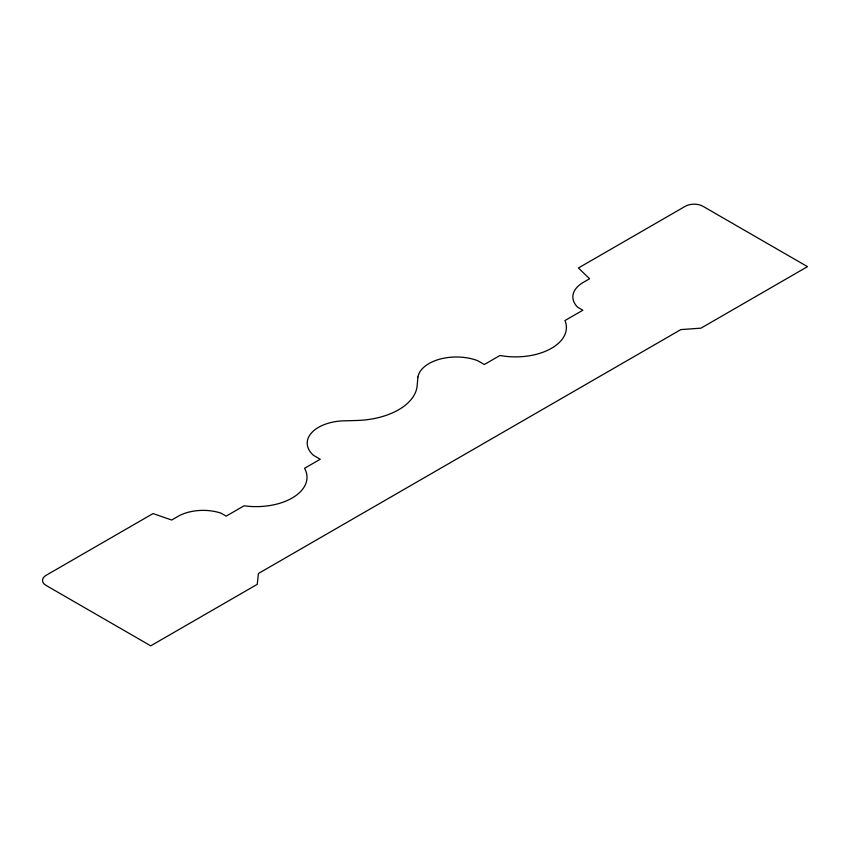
<?xml version="1.0" encoding="UTF-8"?>
<svg xmlns="http://www.w3.org/2000/svg" width="850" height="850" viewBox="0 0 850 850"><rect width="100%" height="100%" fill="white"/><g stroke="black" fill="none" stroke-linecap="round" stroke-linejoin="round"><path stroke-width="1.27" d="M417.892 377.028L417.138 386.081A63.676 36.763 0 0 1 357.584 420.463L341.913 420.899A38.707 22.344 0 0 0 313.533 455.366L320.248 459.244L304.566 468.297A50.841 29.346 0 0 1 293.377 497.282A50.841 29.346 0 0 1 244.099 505.793L226.185 516.131L220.958 513.124A35.657 20.591 0 0 0 176.928 517.013L171.7 520.03L153.053 513.57L46.144 575.291A12.453 7.193 0 0 0 46.144 585.459L150.726 645.83L257.252 584.332L258.411 573.495L680.85 329.598L700.974 328.153L807.5 266.645L702.918 206.274A12.453 7.193 0 0 0 685.312 206.274L578.404 267.994L589.592 278.757L584.364 281.775A35.657 20.591 0 0 0 577.628 307.201L582.856 310.218L564.942 320.556A50.841 29.346 0 0 1 550.194 349.01A50.841 29.346 0 0 1 499.991 355.47L484.319 364.522L477.604 360.644A38.707 22.344 0 0 0 417.892 377.028"/></g></svg>
